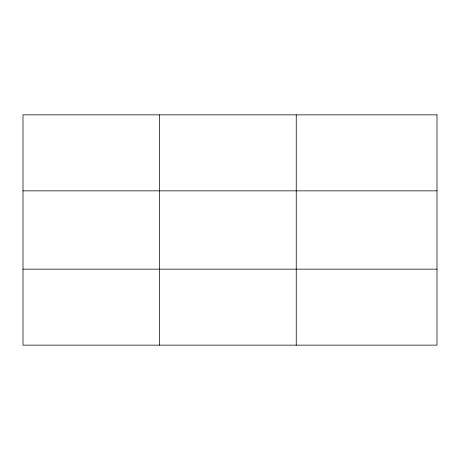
<?xml version="1.0" encoding="UTF-8"?>
<svg xmlns="http://www.w3.org/2000/svg" width="460" height="460" viewBox="0 0 460 460"><rect width="100%" height="100%" fill="white"/><g stroke="black" fill="none" stroke-linecap="round" stroke-linejoin="round"><path stroke-width="0.69" d="M159.62 345.144L159.62 114.856M296.24 345.144L296.24 114.856M23 190.848L437 190.848M23 269.152L437 269.152M437 114.856L437 345.144L23 345.144L23 114.856L437 114.856"/></g></svg>
